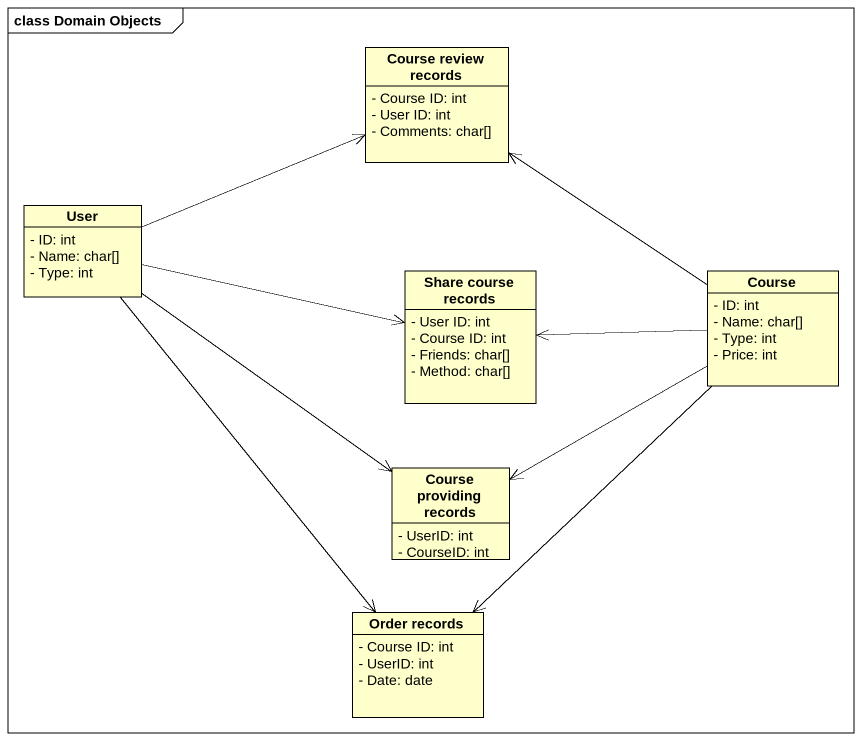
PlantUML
@startuml
mainframe class Domain Objects
hide circle
hide empty members
skinparam classAttributeIconSize 0
class "Course review records" as Course_review_records {
  - Course ID: int
  - User ID: int
  - Comments: char[]
}
class User {
  - ID: int
  - Name: char[]
  - Type: int
}
class "Share course records" as Share_course_records {
  - User ID: int
  - Course ID: int
  - Friends: char[]
  - Method: char[]
}
class Course {
  - ID: int
  - Name: char[]
  - Type: int
  - Price: int
}
class "Course providing records" as Course_providing_records {
  - UserID: int
  - CourseID: int
}
class "Order records" as Order_records {
  - Course ID: int
  - UserID: int
  - Date: date
}
User -right-> Course_review_records
User -right-> Share_course_records
User --> Course_providing_records
User --> Order_records
Course -up-> Course_review_records
Course -left-> Share_course_records
Course -left-> Course_providing_records
Course --> Order_records
@enduml
